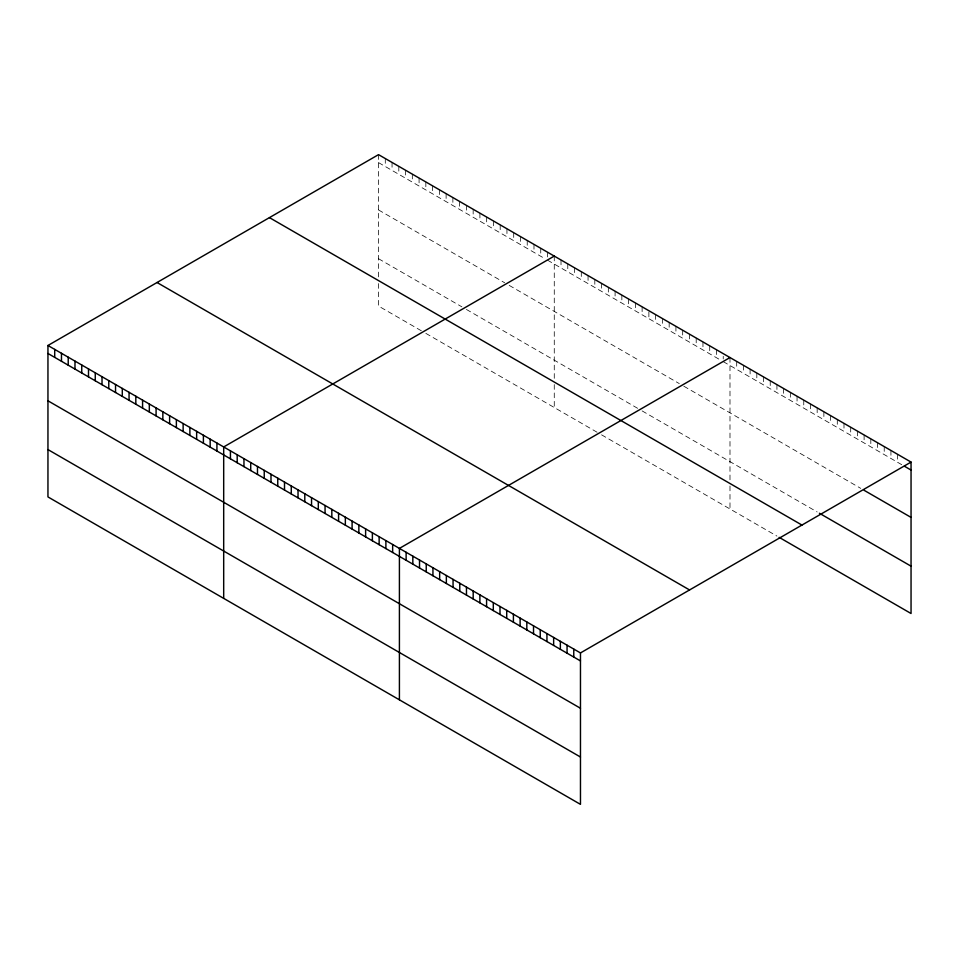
<?xml version="1.0" encoding="UTF-8"?>
<svg xmlns="http://www.w3.org/2000/svg" width="959" height="959" viewBox="0 0 959 959"><rect width="100%" height="100%" fill="white"/><g stroke="black" fill="none" stroke-linecap="round" stroke-linejoin="round"><path stroke-width="0.72" stroke-dasharray="4.79 3.6" d="M378.529 154.639L378.529 278.805M378.529 162.61L545.251 258.87M547.505 260.165L720.976 360.32M723.23 361.627L902.107 464.899M378.529 209.949L504.698 282.785M509.205 285.386L679.296 383.6M683.803 386.201L860.75 488.359M378.529 258.726L461.89 306.844M466.398 309.445L637.627 408.306M642.122 410.908L817.164 511.962M421.337 330.771L378.529 306.065L378.529 280.244M425.844 333.372L597.073 432.233M601.569 434.835L776.934 536.081M897.636 454.338L897.636 462.322M890.935 450.466L890.935 458.45M884.222 446.594L884.222 454.578M877.521 442.722L877.521 450.706M870.82 438.85L870.82 446.834M864.107 434.978L864.107 442.962M857.406 431.106L857.406 439.09M850.693 427.234L850.693 435.218M843.992 423.363L843.992 431.346M837.291 419.491L837.291 427.474M830.578 415.619L830.578 423.602M823.877 411.747L823.877 419.73M817.164 407.875L817.164 415.858M810.463 404.015L810.463 411.986M803.762 400.143L803.762 408.114M797.049 396.271L797.049 404.242M790.348 392.399L790.348 400.371M783.635 388.527L783.635 396.499M776.934 384.655L776.934 392.627M770.233 380.783L770.233 388.755M763.52 376.911L763.52 384.883M756.819 373.039L756.819 381.011M750.106 369.167L750.106 377.139M743.405 365.295L743.405 373.267M736.704 361.423L736.704 369.395M729.991 357.551L729.991 480.279M729.991 486.021L729.991 508.977M723.23 356.304L723.23 358.966M716.481 349.747L716.481 357.719M709.72 345.839L709.72 353.823M702.959 341.943L702.959 349.915M696.198 338.036L696.198 346.019M689.437 334.14L689.437 342.111M682.676 330.232L682.676 338.215M675.927 326.336L675.927 334.307M669.166 322.428L669.166 330.411M662.405 318.532L662.405 326.504M655.644 314.624L655.644 322.608M648.883 312.059L648.883 318.7M642.122 306.82L642.122 314.804M635.373 302.924L635.373 310.896M628.613 299.016L628.613 307M621.852 295.12L621.852 303.092M615.091 291.212L615.091 299.184M608.33 287.304L608.33 295.288M601.569 283.408L601.569 291.38M594.82 279.501L594.82 287.484M588.059 275.605L588.059 283.576M581.298 271.697L581.298 279.68M574.537 267.801L574.537 275.772M567.776 263.893L567.776 271.877M561.015 259.997L561.015 267.969M554.266 256.089L554.266 378.829M554.266 384.571L554.266 407.515M547.505 252.193L547.505 257.503M540.744 248.285L540.744 256.269M533.983 244.389L533.983 252.361M527.222 240.481L527.222 248.465M520.461 236.585L520.461 244.557M513.712 232.677L513.712 240.661M506.951 228.781L506.951 236.753M500.19 224.874L500.19 232.857M493.429 220.978L493.429 228.949M486.669 217.07L486.669 225.053M479.908 213.174L479.908 221.145M473.159 209.266L473.159 217.237M466.398 205.358L466.398 213.342M459.637 201.462L459.637 209.434M452.876 197.554L452.876 205.538M446.115 193.658L446.115 201.63M439.366 189.75L439.366 197.734M432.605 185.854L432.605 193.826M425.844 181.946L425.844 189.93M419.083 178.05L419.083 186.022M412.322 174.142L412.322 182.126M405.561 170.246L405.561 178.218M398.812 166.339L398.812 174.322M392.051 162.443L392.051 170.414M385.29 158.535L385.29 166.518"/><path stroke-width="1.44" d="M47.95 345.492L580.471 652.935L580.471 804.361L47.95 496.918L47.95 345.492L378.529 154.639L911.05 462.082L911.05 613.508L779.164 537.364M554.266 256.089L223.687 446.954L223.687 598.38M729.991 357.551L399.412 548.404L399.412 699.83M580.471 652.935L911.05 462.082M904.349 466.194L911.05 470.054M864.107 490.301L911.05 517.392M819.406 513.257L911.05 566.17M269.443 217.621L801.964 525.064M157.036 282.509L689.557 589.953M47.95 353.475L580.471 660.919M47.95 400.802L580.471 708.257M47.95 449.579L580.471 757.023M573.77 649.075L573.77 657.047M567.057 645.203L567.057 653.175M560.356 641.331L560.356 649.303M553.643 637.459L553.643 645.431M546.942 633.587L546.942 641.559M540.241 629.715L540.241 637.687M533.528 625.843L533.528 633.815M526.827 621.971L526.827 629.943M520.114 618.099L520.114 626.071M513.413 614.228L513.413 622.199M506.712 610.356L506.712 618.327M499.999 606.484L499.999 614.455M493.298 602.612L493.298 610.583M486.585 598.74L486.585 606.711M479.884 594.868L479.884 602.839M473.183 590.996L473.183 598.967M466.47 587.124L466.47 595.107M459.769 583.252L459.769 591.235M453.056 579.38L453.056 587.364M446.355 575.508L446.355 583.492M439.654 571.636L439.654 579.62M432.941 567.764L432.941 575.748M426.24 563.892L426.24 571.876M419.527 560.02L419.527 568.004M412.826 556.148L412.826 564.132M406.125 552.276L406.125 560.26M392.651 544.508L392.651 552.48M385.89 540.6L385.89 548.584M379.141 536.704L379.141 544.676M372.38 532.796L372.38 540.78M365.619 528.9L365.619 536.872M358.858 524.993L358.858 532.976M352.097 521.097L352.097 529.068M345.348 517.189L345.348 525.172M338.587 513.293L338.587 521.264M331.826 509.385L331.826 517.369M325.065 505.489L325.065 513.461M318.304 501.581L318.304 509.565M311.543 497.685L311.543 505.657M304.794 493.777L304.794 501.749M298.033 489.881L298.033 497.853M291.272 485.973L291.272 493.945M284.511 482.065L284.511 490.049M277.75 478.169L277.75 486.141M270.989 474.261L270.989 482.245M264.24 470.366L264.24 478.337M257.48 466.458L257.48 474.441M250.719 462.562L250.719 470.533M243.958 458.654L243.958 466.637M237.197 454.758L237.197 462.729M230.436 450.85L230.436 458.834M216.926 443.046L216.926 451.03M210.165 439.15L210.165 447.122M203.404 435.242L203.404 443.226M196.643 431.346L196.643 439.318M189.882 427.438L189.882 435.422M183.133 423.542L183.133 431.514M176.372 419.634L176.372 427.618M169.611 415.738L169.611 423.71M162.85 411.831L162.85 419.802M156.089 407.935L156.089 415.906M149.328 404.027L149.328 411.998M142.579 400.119L142.579 408.102M135.818 396.223L135.818 404.195M129.057 392.315L129.057 400.299M122.296 388.419L122.296 396.391M115.536 384.511L115.536 392.495M108.775 380.615L108.775 388.587M102.026 376.707L102.026 384.691M95.265 372.811L95.265 380.783M88.504 368.903L88.504 376.887M81.743 365.007L81.743 372.979M74.982 361.099L74.982 369.083M68.221 357.204L68.221 365.175M61.472 353.296L61.472 361.279M54.711 349.4L54.711 357.371"/></g></svg>
